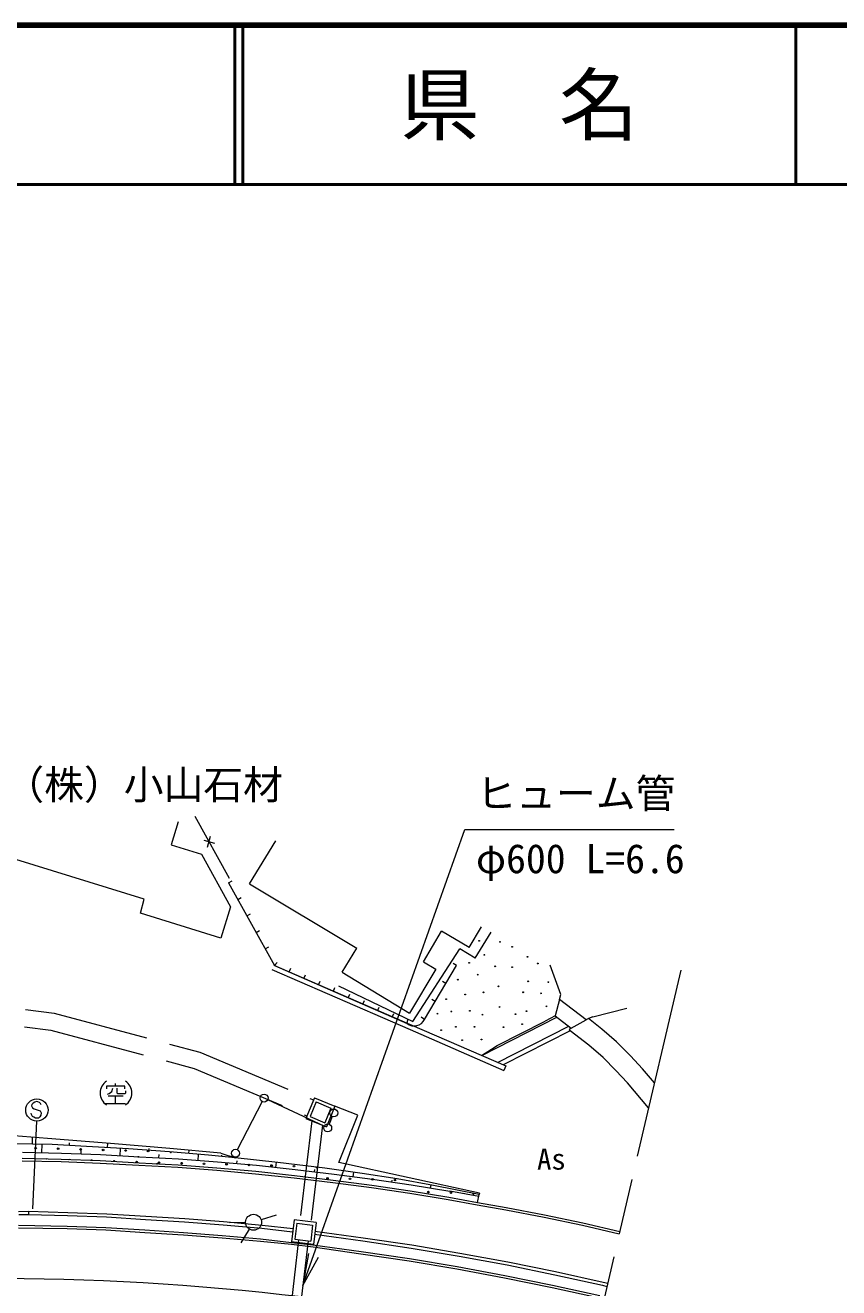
# Model space of a CAD drawing. Units: millimetres, scale not verified. Extents: x 40000 to 680000, y 20000 to 380000.
# Drawn here: x 284574 to 335699, y 300683 to 380000 of the extents above; entities that cross this region are included whole.
import ezdxf
from ezdxf.enums import TextEntityAlignment as Align

# ---------------------------------------------------------------- set-up
doc = ezdxf.new("R2010")
doc.units = ezdxf.units.MM
doc.header["$LTSCALE"] = 1000
doc.linetypes.add('CHAIN', pattern=[18.5, 12, -1.5, 3.5, -1.5])
doc.linetypes.add('DASHED', pattern=[7.5, 6, -1.5])
for name, color, linetype, lineweight in [('M-BGD', 7, 'Continuous', 13), ('M-BGD-HTXT', 7, 'Continuous', 13), ('M-BMK', 2, 'CHAIN', 13), ('M-STR-HTXT', 7, 'Continuous', 13), ('M-STR-STRC', 7, 'Continuous', 13), ('M-TTL', 2, 'Continuous', 140), ('M-TTL-LINE', 7, 'Continuous', 50)]:
    doc.layers.add(name, color=color, linetype=linetype, lineweight=lineweight)
doc.layers.add('M-TTL-TXT', color=7, linetype='Continuous')
doc.styles.add('ＭＳ ゴシック', font='')
doc.styles.get('ＭＳ ゴシック').set_extended_font_data('MS Gothic')

# ---------------------------------------------------------------- blocks, each defined once
blk = doc.blocks.new('open_arrow')
at = {"color": 0, "linetype": 'Continuous', "lineweight": -2}
blk.add_lwpolyline([(7.5, 1.25), (0, 0), (7.5, -1.25)], dxfattribs=at)

msp = doc.modelspace()

# ---------------------------------------------------------------- linework, layer by layer
at = {"layer": 'M-BGD'}
for p, q in [((297409, 326392), (295249, 330287)), ((294175, 329950), (293736, 328506)), ((293736, 328506), (295650, 327927)), ((295787, 328802), (296467, 328607)), ((296030, 328365), (296224, 329045)), ((298668, 326061), (300325, 328763)), ((292043, 325092), (281649, 328304)), ((295650, 327927), (297473, 324618)), ((297352, 326121), (297571, 326242)), ((297352, 326121), (300229, 320933)), ((298668, 326061), (305417, 322017)), ((297928, 325083), (298146, 325205)), ((291815, 324220), (292043, 325092)), ((297473, 324618), (296876, 322655)), ((296876, 322655), (291815, 324220)), ((298503, 324046), (298722, 324167)), ((299079, 323008), (299297, 323129)), ((309597, 321154), (310743, 323081)), ((312479, 322049), (310743, 323081)), ((312479, 322049), (313256, 323364)), ((312854, 321387), (313854, 323028)), ((299654, 321970), (299873, 322091)), ((304498, 320518), (305417, 322017)), ((308942, 317413), (311882, 321979)), ((312854, 321387), (311882, 321979)), ((300074, 320674), (308756, 316900)), ((300194, 320949), (308875, 317176)), ((300229, 320933), (300398, 321117)), ((300229, 320933), (308570, 317275)), ((301156, 320526), (301257, 320755)), ((304498, 320518), (308724, 317925)), ((310370, 320694), (308724, 317925)), ((309597, 321154), (310370, 320694)), ((309668, 317538), (311674, 320921)), ((311674, 320921), (311459, 321049)), ((318228, 319104), (317571, 320942)), ((302083, 320120), (302183, 320349)), ((303010, 319713), (303110, 319942)), ((304254, 319660), (308942, 317413)), ((311005, 319793), (310790, 319921)), ((303936, 319307), (304037, 319536)), ((304863, 318900), (304963, 319129)), ((318148, 318787), (318228, 319104)), ((305790, 318494), (305890, 318723)), ((306716, 318087), (306817, 318316)), ((310336, 318666), (310121, 318793)), ((318148, 318787), (317873, 317762)), ((319815, 317522), (318148, 318787)), ((320248, 317693), (322374, 318246)), ((307643, 317681), (307743, 317910)), ((308570, 317275), (308616, 317520)), ((309668, 317538), (309461, 317678)), ((314239, 315904), (317244, 317441)), ((317873, 317762), (317244, 317441)), ((317873, 317762), (318890, 316997)), ((318890, 316997), (319815, 317522)), ((319975, 317607), (319815, 317522)), ((320248, 317693), (319975, 317607)), ((308756, 316900), (314656, 314341)), ((308875, 317176), (314775, 314616)), ((318818, 316829), (314610, 314682)), ((318890, 316997), (318755, 316889)), ((318755, 316889), (318818, 316829)), ((313264, 315273), (314239, 315904)), ((314775, 314616), (314656, 314341)), ((290843, 313357), (289671, 313357)), ((289671, 313357), (289671, 313186)), ((290255, 313357), (290255, 313521)), ((290843, 313188), (290843, 313357)), ((289752, 312851), (289839, 312893)), ((290718, 312725), (289794, 312725)), ((289839, 312893), (290006, 313018)), ((290006, 313018), (290086, 313228)), ((290255, 312264), (290255, 312725)), ((290340, 313228), (290340, 312937)), ((290340, 312937), (290384, 312893)), ((290384, 312893), (290841, 312893)), ((290841, 312893), (290886, 312935)), ((290886, 312935), (290886, 313059)), ((302747, 312619), (302211, 311326)), ((302747, 312619), (304031, 312088)), ((289625, 312264), (290884, 312264)), ((299470, 312377), (297901, 309354)), ((303355, 310831), (299812, 312492)), ((304031, 312088), (303496, 310794)), ((305480, 311529), (304031, 312088)), ((302211, 311326), (303496, 310794)), ((303868, 311432), (303676, 310957)), ((304273, 308560), (305480, 311529)), ((285027, 309699), (285034, 310136)), ((286270, 309680), (283784, 309718)), ((285621, 309171), (285631, 309690)), ((288419, 309555), (286270, 309680)), ((287345, 309618), (287355, 309787)), ((291058, 309406), (288419, 309555)), ((289738, 309481), (289755, 309769)), ((290530, 308980), (290555, 309435)), ((293642, 309227), (291058, 309406)), ((292350, 309316), (292358, 309432)), ((286830, 308748), (284387, 308795)), ((286827, 308598), (284387, 308645)), ((284395, 309195), (286846, 309147)), ((289281, 308498), (286827, 308598)), ((289287, 308648), (286830, 308748)), ((286846, 309147), (289309, 309047)), ((288078, 309097), (288087, 309336)), ((291728, 308514), (289287, 308648)), ((289309, 309047), (291750, 308914)), ((291750, 308914), (294208, 308778)), ((292979, 308846), (292991, 309058)), ((296088, 309003), (293642, 309227)), ((294208, 308778), (296653, 308596)), ((294865, 309115), (294884, 309324)), ((295431, 308687), (295458, 309061)), ((297771, 308839), (296088, 309003)), ((296653, 308596), (299102, 308374)), ((296929, 308921), (296939, 309015)), ((300451, 308556), (297771, 308839)), ((297878, 308485), (297893, 308655)), ((300324, 308246), (300358, 308566)), ((303402, 308197), (300451, 308556)), ((313126, 306628), (304273, 308560)), ((291720, 308364), (289281, 308498)), ((294170, 308229), (291720, 308364)), ((294178, 308379), (291728, 308514)), ((296606, 308048), (294170, 308229)), ((296617, 308197), (294178, 308379)), ((299047, 307827), (296606, 308048)), ((299061, 307976), (296617, 308197)), ((301483, 307572), (299047, 307827)), ((301498, 307722), (299061, 307976)), ((299102, 308374), (301547, 308119)), ((301547, 308119), (303978, 307821)), ((302762, 307970), (302781, 308120)), ((305756, 307871), (303402, 308197)), ((303978, 307821), (306406, 307499)), ((305192, 307660), (305229, 307944)), ((307954, 307517), (305756, 307871)), ((303907, 307276), (301483, 307572)), ((303925, 307425), (301498, 307722)), ((306329, 306954), (303907, 307276)), ((306349, 307103), (303925, 307425)), ((308766, 306754), (306349, 307103)), ((306406, 307499), (308832, 307149)), ((307619, 307324), (307636, 307445)), ((310240, 307117), (307954, 307517)), ((308832, 307149), (311256, 306745)), ((310044, 306947), (310077, 307146)), ((313100, 306533), (310240, 307117)), ((308745, 306606), (306329, 306954)), ((311161, 306203), (308745, 306606)), ((311186, 306351), (308766, 306754)), ((312975, 305880), (311161, 306203)), ((313001, 306027), (311186, 306351)), ((313077, 306420), (311256, 306745)), ((312166, 306582), (312179, 306651)), ((312999, 306030), (313100, 306533)), ((313126, 306628), (313100, 306533)), ((284158, 305475), (284779, 305486)), ((284779, 305486), (284778, 305286)), ((284779, 305486), (287244, 305418)), ((287244, 305418), (289698, 305333)), ((314782, 305559), (312975, 305880)), ((314808, 305706), (313001, 306027)), ((317188, 305093), (314782, 305559)), ((317216, 305240), (314808, 305706)), ((284161, 305275), (284778, 305286)), ((284778, 305286), (287237, 305218)), ((287237, 305218), (289685, 305133)), ((289685, 305133), (292136, 304981)), ((289698, 305333), (292149, 305180)), ((292136, 304981), (294580, 304832)), ((292149, 305180), (294596, 305031)), ((294580, 304832), (297018, 304639)), ((294596, 305031), (297036, 304838)), ((297018, 304639), (299440, 304420)), ((297036, 304838), (299462, 304619)), ((298417, 304788), (297417, 304770)), ((299424, 304961), (300374, 305273)), ((299462, 304619), (301402, 304400)), ((301484, 304953), (301315, 303563)), ((302858, 304786), (301484, 304953)), ((302858, 304786), (302690, 303396)), ((319586, 304589), (317188, 305093)), ((319617, 304736), (317216, 305240)), ((321897, 304049), (319586, 304589)), ((321931, 304195), (319617, 304736)), ((298656, 304363), (298132, 303511)), ((299440, 304420), (301379, 304202)), ((302746, 304046), (305788, 303626)), ((302774, 304245), (305817, 303824)), ((305817, 303824), (308862, 303377)), ((302690, 303396), (301315, 303563)), ((305788, 303626), (308829, 303180)), ((308829, 303180), (311845, 302668)), ((308862, 303377), (311881, 302865)), ((311845, 302668), (314858, 302116)), ((311881, 302865), (314898, 302312)), ((314898, 302312), (317901, 301697)), ((314858, 302116), (317858, 301502)), ((317858, 301502), (320848, 300841)), ((317901, 301697), (320895, 301035)), ((320848, 300841), (321132, 300772)), ((320895, 301035), (321178, 300967))]:
    msp.add_line(p, q, dxfattribs=at)
at = {"layer": 'M-BGD', "linetype": 'DASHED'}
for p, q in [((277157, 319082), (286397, 317934)), ((277074, 318004), (286189, 316872)), ((286397, 317934), (295547, 315484)), ((313278, 315266), (317988, 317676)), ((320812, 316924), (319975, 317607)), ((286189, 316872), (295197, 314459)), ((314260, 314840), (318727, 317119)), ((319990, 315917), (318818, 316829)), ((321735, 316128), (320812, 316924)), ((313246, 315271), (314116, 315828)), ((320886, 315143), (319990, 315917)), ((322605, 315263), (321735, 316128)), ((295547, 315484), (302691, 312482)), ((321689, 314341), (320886, 315143)), ((323373, 314434), (322605, 315263)), ((295197, 314459), (302272, 311486)), ((322418, 313551), (321689, 314341)), ((324116, 313556), (323373, 314434)), ((323748, 311978), (322418, 313551)), ((302855, 312358), (302473, 311434)), ((302855, 312358), (303779, 311975)), ((303779, 311975), (303397, 311052)), ((302578, 311174), (301818, 304698)), ((302473, 311434), (303397, 311052)), ((285972, 310066), (282407, 310332)), ((303250, 310896), (302514, 304617)), ((289938, 309755), (285972, 310066)), ((293660, 309439), (289938, 309755)), ((296860, 309138), (293660, 309439)), ((296860, 309138), (297771, 308839)), ((301643, 304732), (301523, 303739)), ((301643, 304732), (302635, 304612)), ((302635, 304612), (302515, 303619)), ((301751, 303699), (300981, 297133)), ((301523, 303739), (302515, 303619)), ((302347, 303629), (301577, 297060))]:
    msp.add_line(p, q, dxfattribs=at)
at = {"layer": 'M-BGD'}
for centre, radius in [((313099, 322472), 25), ((314409, 322412), 25), ((315175, 322096), 25), ((313426, 321594), 25), ((316139, 321474), 25), ((312476, 321094), 25), ((314100, 320878), 25), ((315181, 320822), 25), ((316781, 321055), 25), ((311763, 320036), 25), ((313008, 320354), 25), ((316181, 319934), 25), ((317446, 319880), 25), ((312221, 319108), 25), ((313376, 319240), 25), ((314323, 319617), 25), ((315862, 319246), 25), ((316988, 319183), 25), ((311026, 318814), 25), ((311354, 318043), 25), ((312510, 318082), 25), ((314387, 318319), 25), ((316081, 318062), 25), ((317324, 318365), 25), ((310473, 317900), 25), ((313302, 317839), 25), ((315378, 317877), 25), ((315804, 317245), 25), ((310715, 316867), 25), ((311637, 317080), 25), ((312802, 317072), 25), ((314625, 317056), 25), ((312031, 316237), 25), ((313250, 316283), 25), ((299585, 312599), 249), ((303962, 311664), 249), ((303582, 310725), 249), ((285227, 309451), 49.8), ((286641, 309415), 49.8), ((288054, 309378), 49.8), ((289468, 309342), 49.8), ((290882, 309305), 49.8), ((297786, 309132), 249), ((291570, 308580), 49.8), ((292296, 309269), 49.8), ((292984, 308543), 49.8), ((294398, 308507), 49.8), ((295812, 308470), 49.8), ((297225, 308434), 49.8), ((298639, 308397), 49.8), ((300053, 308360), 49.8), ((301467, 308324), 49.8), ((303569, 307562), 49.8), ((304983, 307526), 49.8), ((306396, 307489), 49.8), ((307810, 307452), 49.8), ((309912, 306691), 49.8), ((311326, 306654), 49.8), ((298923, 304797), 500)]:
    msp.add_circle(centre, radius, dxfattribs=at)
for centre, radius, start, end in [((309009, 317864), 735, 233.33571, 333.64578), ((290180, 312914), 903, 123.85503, 236.14497), ((290374, 312914), 903, 303.85503, 56.14497), ((285915, 308726), 49.8, 50.60915, 127.1789), ((287329, 308690), 49.8, 46.79383, 128.54109), ((288743, 308653), 49.8, 17.20159, 158.13333), ((290157, 308617), 49.8, 337.60709, 196.13794), ((293709, 309232), 49.8, 188.01255, 341.53529), ((302880, 308287), 49.8, 205.28006, 320.85851), ((302155, 307599), 49.8, 50.94947, 115.10926), ((312740, 306617), 49.8, 180.50548, 336.41059)]:
    msp.add_arc(centre, radius, start, end, dxfattribs=at)
at = {"layer": 'M-BGD-HTXT'}
for centre in [(291685, 308908), (292856, 308462)]:
    msp.add_circle(centre, 25, dxfattribs=at)
at = {"layer": 'M-BMK'}
msp.add_line((325767, 320631), (319029, 291765), dxfattribs=at)
at = {"layer": 'M-STR-HTXT'}
msp.add_lwpolyline([(302020, 300834), (312206, 329470), (325347, 329470)], dxfattribs=at)
at = {"layer": 'M-STR-STRC'}
for p, q in [((284985, 312189), (284974, 312109)), ((284974, 312109), (285034, 311982)), ((285075, 312286), (284985, 312189)), ((285034, 311982), (285139, 311930)), ((285167, 312351), (285075, 312286)), ((285139, 311930), (285512, 311798)), ((285283, 312374), (285167, 312351)), ((285364, 312363), (285283, 312374)), ((285465, 312312), (285364, 312363)), ((285542, 312260), (285465, 312312)), ((285512, 311798), (285568, 311678)), ((285566, 312182), (285542, 312260)), ((284975, 311567), (284948, 311644)), ((285034, 311443), (284975, 311567)), ((285106, 311391), (285034, 311443)), ((285047, 305643), (285299, 311148)), ((285209, 311339), (285106, 311391)), ((285293, 311327), (285209, 311339)), ((285410, 311347), (285293, 311327)), ((285498, 311414), (285410, 311347)), ((285547, 311518), (285498, 311414)), ((285568, 311678), (285547, 311518)), ((284149, 304605), (287214, 304549)), ((284146, 304455), (287209, 304399)), ((287209, 304399), (289634, 304315)), ((287214, 304549), (289644, 304465)), ((289634, 304315), (292086, 304162)), ((289644, 304465), (292096, 304312)), ((292086, 304162), (294515, 304014)), ((292096, 304312), (294527, 304164)), ((294515, 304014), (296944, 303822)), ((294527, 304164), (296958, 303972)), ((296944, 303822), (299350, 303605)), ((296958, 303972), (299365, 303754)), ((299350, 303605), (301297, 303414)), ((299365, 303754), (301304, 303536)), ((301297, 303414), (302668, 303248)), ((301304, 303536), (302655, 303383)), ((302655, 303383), (305690, 302963)), ((302668, 303248), (305669, 302815)), ((305669, 302815), (308692, 302371)), ((305690, 302963), (308717, 302519)), ((308692, 302371), (311697, 301862)), ((308717, 302519), (311724, 302009)), ((311697, 301862), (314694, 301312)), ((311724, 302009), (314724, 301459)), ((314724, 301459), (317713, 300848)), ((314694, 301312), (317681, 300701)), ((317681, 300701), (320657, 300043)), ((317713, 300848), (320692, 300189))]:
    msp.add_line(p, q, dxfattribs=at)
msp.add_circle((285305, 311848), 700, dxfattribs=at)
msp.add_arc((282388, 136013), 165250, 78.87624, 92.73, dxfattribs=at)
at = {"layer": 'M-TTL'}
msp.add_line((680000, 380000), (40000, 380000), dxfattribs=at)
at = {"layer": 'M-TTL-LINE'}
for p, q in [((297750, 380000), (297750, 370000)), ((298250, 380000), (298250, 370000)), ((333000, 380000), (333000, 370000)), ((40000, 370000), (680000, 370000))]:
    msp.add_line(p, q, dxfattribs=at)

# ---------------------------------------------------------------- block references
at = {"layer": 'M-STR-HTXT', "xscale": 267, "yscale": 267, "rotation": 70.4}
msp.add_blockref('open_arrow', (302020, 300834), dxfattribs=at)

# ---------------------------------------------------------------- texts
at = {"layer": 'M-BGD', "style": 'ＭＳ ゴシック'}
for s, height, p in [('（株）小山石材', 1833, (283263, 330820)), ('As', 1320, (316742, 307709))]:
    msp.add_text(s, height=height, dxfattribs=at).set_placement(p, align=Align.BOTTOM_LEFT)
at = {"layer": 'M-STR-HTXT', "style": 'ＭＳ ゴシック'}
msp.add_text('ヒューム管', height=1833, dxfattribs=at).set_placement((312928, 330275), align=Align.BOTTOM_LEFT)
msp.add_text('φ600 L=6.6', height=1833, dxfattribs=at).set_placement((326016, 326176), align=Align.BOTTOM_RIGHT)
at = {"layer": 'M-TTL-TXT', "style": 'ＭＳ ゴシック'}
msp.add_text('県\u3000名', height=3666, dxfattribs=at).set_placement((315625, 375000), align=Align.MIDDLE_CENTER)

doc.saveas('drawing.dxf')
